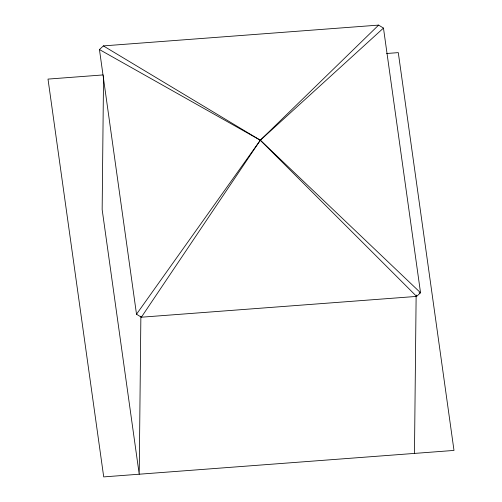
<?xml version="1.0" encoding="UTF-8"?>
<svg xmlns="http://www.w3.org/2000/svg" width="502" height="502" viewBox="0 0 502 502"><rect width="100%" height="100%" fill="white"/><g stroke="black" fill="none" stroke-linecap="round" stroke-linejoin="round"><path stroke-width="0.75" d="M103.55 75.808L102.151 209.541L139.217 474.214L140.874 316.241M414.476 453.413L416.127 296.218M141.363 317.208L260.318 140.221L378.627 25.1L383.472 28.087L420.538 292.76L416.622 296.406L141.363 317.208L136.513 314.221L99.446 49.547L103.368 45.902L378.627 25.1M136.513 314.221L260.318 140.221L383.472 28.087M103.004 74.936L48.004 79.096L103.713 476.9L453.996 450.426L398.287 52.622L386.603 53.501M419.076 292.867L420.538 292.76L260.318 140.221L103.368 45.902M99.446 49.547L260.318 140.221L416.622 296.406L416.434 295.076"/></g></svg>
